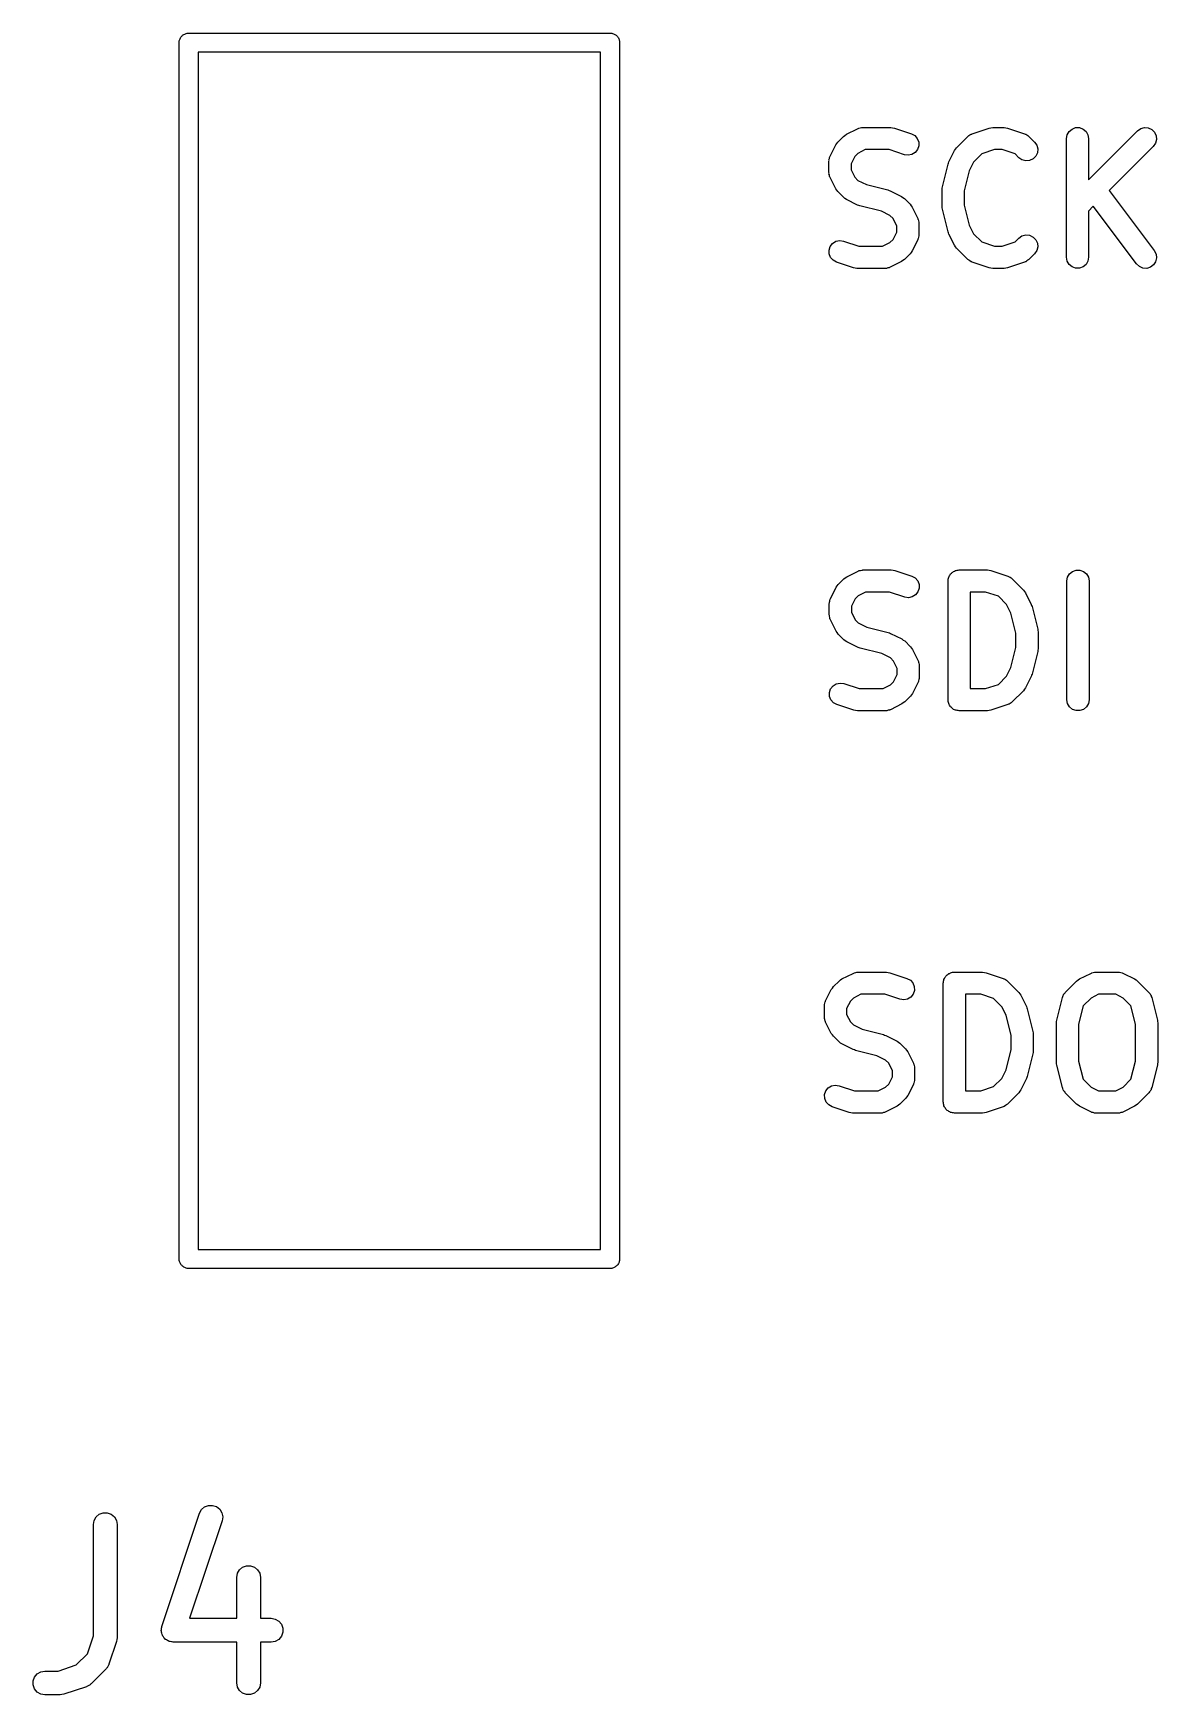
# Model space of a CAD drawing. Extents: x 78 to 141.7, y -125.4 to -84.3.
# Drawn here: x 78.01 to 85.11, y -125.42 to -114.92 of the extents above; entities that cross this region are included whole.
import ezdxf

# ---------------------------------------------------------------- set-up
doc = ezdxf.new("R2010")
doc.units = 0
doc.header["$MEASUREMENT"] = 0
doc.layers.add('BLACK', color=7, linetype='CONTINUOUS')

msp = doc.modelspace()

# ---------------------------------------------------------------- linework, layer by layer
at = {"layer": 'BLACK', "linetype": 'CONTINUOUS'}
for p, q in [((78.9321, -114.974), (78.9339, -114.969)), ((78.9321, -114.98), (78.9321, -114.974)), ((78.9321, -122.654), (78.9321, -114.98)), ((78.9321, -114.98), (78.9321, -114.98)), ((78.9339, -114.969), (78.9349, -114.964)), ((78.9349, -114.964), (78.9375, -114.96)), ((78.9375, -114.96), (78.9394, -114.955)), ((78.9394, -114.955), (78.9428, -114.95)), ((78.9428, -114.95), (78.9454, -114.946)), ((78.9454, -114.946), (78.9495, -114.942)), ((78.9495, -114.942), (78.953, -114.938)), ((78.953, -114.938), (78.9576, -114.936)), ((78.9576, -114.936), (78.9617, -114.932)), ((78.9617, -114.932), (78.9667, -114.93)), ((78.9667, -114.93), (78.9713, -114.928)), ((78.9713, -114.928), (78.9765, -114.927)), ((78.9765, -114.927), (78.9815, -114.925)), ((78.9815, -114.925), (78.9869, -114.925)), ((78.9869, -114.925), (78.9869, -114.925)), ((78.9869, -114.925), (81.6574, -114.925)), ((81.6574, -114.925), (81.6627, -114.925)), ((81.6574, -114.925), (81.6574, -114.925)), ((81.6627, -114.925), (81.6677, -114.927)), ((81.6677, -114.927), (81.673, -114.928)), ((81.673, -114.928), (81.6776, -114.93)), ((81.6776, -114.93), (81.6826, -114.932)), ((81.6826, -114.932), (81.6867, -114.936)), ((81.6867, -114.936), (81.6913, -114.938)), ((81.6913, -114.938), (81.6947, -114.942)), ((81.6947, -114.942), (81.6988, -114.946)), ((81.6988, -114.946), (81.7015, -114.95)), ((81.7015, -114.95), (81.7049, -114.955)), ((81.7049, -114.955), (81.7067, -114.96)), ((81.7067, -114.96), (81.7094, -114.964)), ((81.7094, -114.964), (81.7103, -114.969)), ((81.7103, -114.969), (81.7121, -114.974)), ((81.7121, -114.974), (81.7121, -114.98)), ((81.7121, -114.98), (81.7121, -114.98)), ((81.7121, -114.98), (81.7121, -122.67)), ((79.0521, -115.045), (79.0521, -122.605)), ((81.5921, -115.045), (79.0521, -115.045)), ((81.5921, -122.605), (81.5921, -115.045)), ((83.2154, -115.528), (83.2193, -115.527)), ((83.2193, -115.527), (83.2227, -115.525)), ((83.2227, -115.525), (83.2308, -115.523)), ((83.2308, -115.523), (83.2387, -115.521)), ((83.2387, -115.521), (83.2427, -115.521)), ((83.2427, -115.521), (83.2467, -115.52)), ((83.2467, -115.52), (83.4253, -115.52)), ((83.4253, -115.52), (83.4363, -115.522)), ((83.4363, -115.522), (83.4474, -115.524)), ((83.4474, -115.524), (83.5545, -115.56)), ((83.9388, -115.56), (84.046, -115.524)), ((84.046, -115.524), (84.0571, -115.522)), ((84.0571, -115.522), (84.0681, -115.52)), ((84.0681, -115.52), (84.1395, -115.52)), ((84.1395, -115.52), (84.1506, -115.522)), ((84.1506, -115.522), (84.1617, -115.524)), ((84.1617, -115.524), (84.2688, -115.56)), ((84.5688, -115.53), (84.5917, -115.521)), ((84.5917, -115.521), (84.616, -115.521)), ((84.616, -115.521), (84.6388, -115.53)), ((84.9829, -115.541), (85.0028, -115.527)), ((85.0028, -115.527), (85.0263, -115.521)), ((85.0263, -115.521), (85.0505, -115.523)), ((85.0505, -115.523), (85.0726, -115.533)), ((83.0412, -115.702), (83.0769, -115.63)), ((83.0769, -115.63), (83.0836, -115.621)), ((83.0836, -115.621), (83.09, -115.612)), ((83.09, -115.612), (83.1258, -115.577)), ((83.1258, -115.577), (83.1349, -115.57)), ((83.1349, -115.57), (83.144, -115.563)), ((83.144, -115.563), (83.2154, -115.528)), ((83.5545, -115.56), (83.5759, -115.571)), ((83.5759, -115.571), (83.592, -115.589)), ((83.592, -115.589), (83.601, -115.612)), ((83.601, -115.612), (83.6016, -115.636)), ((83.84, -115.648), (83.9115, -115.577)), ((83.9115, -115.577), (83.9148, -115.574)), ((83.9148, -115.574), (83.9175, -115.571)), ((83.9175, -115.571), (83.9247, -115.567)), ((83.9247, -115.567), (83.9314, -115.563)), ((83.9314, -115.563), (83.9353, -115.562)), ((83.9353, -115.562), (83.9388, -115.56)), ((84.2688, -115.56), (84.2724, -115.562)), ((84.2724, -115.562), (84.2763, -115.563)), ((84.2763, -115.563), (84.283, -115.567)), ((84.283, -115.567), (84.2902, -115.571)), ((84.2902, -115.571), (84.2929, -115.574)), ((84.2929, -115.574), (84.2962, -115.577)), ((84.2962, -115.577), (84.3319, -115.612)), ((84.3319, -115.612), (84.3458, -115.632)), ((84.3458, -115.632), (84.3521, -115.656)), ((84.5338, -115.59), (84.5381, -115.566)), ((84.5338, -116.34), (84.5338, -115.59)), ((84.5381, -115.566), (84.5502, -115.545)), ((84.5502, -115.545), (84.5688, -115.53)), ((84.6388, -115.53), (84.6575, -115.545)), ((84.6575, -115.545), (84.6696, -115.566)), ((84.6696, -115.566), (84.6738, -115.59)), ((84.6738, -115.85), (84.9829, -115.541)), ((84.6738, -115.59), (84.6738, -115.85)), ((85.0726, -115.533), (85.0897, -115.55)), ((85.0958, -115.62), (85.0819, -115.64)), ((85.0897, -115.55), (85.1, -115.572)), ((85.1021, -115.596), (85.0958, -115.62)), ((85.1, -115.572), (85.1021, -115.596)), ((83.0338, -115.733), (83.0345, -115.729)), ((83.0338, -115.805), (83.0338, -115.733)), ((83.0343, -115.725), (83.0366, -115.717)), ((83.0345, -115.729), (83.0343, -115.725)), ((83.0366, -115.717), (83.0381, -115.709)), ((83.0381, -115.709), (83.0401, -115.706)), ((83.0401, -115.706), (83.0412, -115.702)), ((83.1971, -115.703), (83.1738, -115.75)), ((83.2167, -115.684), (83.1971, -115.703)), ((83.2632, -115.66), (83.2167, -115.684)), ((83.4139, -115.66), (83.2632, -115.66)), ((83.5103, -115.692), (83.4139, -115.66)), ((83.5343, -115.696), (83.5103, -115.692)), ((83.5581, -115.691), (83.5343, -115.696)), ((83.5788, -115.678), (83.5581, -115.691)), ((83.594, -115.659), (83.5788, -115.678)), ((83.6016, -115.636), (83.594, -115.659)), ((83.7912, -115.738), (83.8269, -115.666)), ((83.8269, -115.666), (83.8336, -115.657)), ((83.8336, -115.657), (83.84, -115.648)), ((83.9988, -115.687), (83.9471, -115.739)), ((84.0795, -115.66), (83.9988, -115.687)), ((84.1282, -115.66), (84.0795, -115.66)), ((84.2089, -115.687), (84.1282, -115.66)), ((84.2329, -115.711), (84.2089, -115.687)), ((84.2528, -115.725), (84.2329, -115.711)), ((84.2763, -115.731), (84.2528, -115.725)), ((84.3005, -115.729), (84.2763, -115.731)), ((84.3226, -115.719), (84.3005, -115.729)), ((84.3397, -115.702), (84.3226, -115.719)), ((84.35, -115.68), (84.3397, -115.702)), ((84.3521, -115.656), (84.35, -115.68)), ((85.0819, -115.64), (84.8034, -115.918)), ((83.0345, -115.809), (83.0338, -115.805)), ((83.0343, -115.813), (83.0345, -115.809)), ((83.0366, -115.82), (83.0343, -115.813)), ((83.0381, -115.829), (83.0366, -115.82)), ((83.0401, -115.832), (83.0381, -115.829)), ((83.0412, -115.836), (83.0401, -115.832)), ((83.0769, -115.907), (83.0412, -115.836)), ((83.1738, -115.75), (83.1738, -115.788)), ((83.1738, -115.788), (83.1971, -115.835)), ((83.1971, -115.835), (83.2167, -115.854)), ((83.7502, -115.895), (83.7859, -115.752)), ((83.7859, -115.752), (83.789, -115.745)), ((83.789, -115.745), (83.7912, -115.738)), ((83.9199, -115.793), (83.8881, -115.92)), ((83.9471, -115.739), (83.9199, -115.793)), ((83.0836, -115.916), (83.0769, -115.907)), ((83.09, -115.925), (83.0836, -115.916)), ((83.1258, -115.961), (83.09, -115.925)), ((83.2167, -115.854), (83.2711, -115.881)), ((83.2711, -115.881), (83.4065, -115.915)), ((83.4065, -115.915), (83.4135, -115.918)), ((83.4135, -115.918), (83.4209, -115.921)), ((83.4209, -115.921), (83.4923, -115.956)), ((83.7481, -115.912), (83.7496, -115.903)), ((83.7481, -116.019), (83.7481, -115.912)), ((83.7496, -115.903), (83.7502, -115.895)), ((83.8881, -115.92), (83.8881, -116.01)), ((84.8034, -115.918), (85.0884, -116.298)), ((83.1349, -115.968), (83.1258, -115.961)), ((83.144, -115.974), (83.1349, -115.968)), ((83.2154, -116.01), (83.144, -115.974)), ((83.2227, -116.012), (83.2154, -116.01)), ((83.2297, -116.015), (83.2227, -116.012)), ((83.3651, -116.049), (83.2297, -116.015)), ((83.4195, -116.076), (83.3651, -116.049)), ((83.4923, -115.956), (83.5013, -115.963)), ((83.5013, -115.963), (83.5105, -115.969)), ((83.5105, -115.969), (83.5462, -116.005)), ((83.5462, -116.005), (83.5526, -116.014)), ((83.5526, -116.014), (83.5593, -116.023)), ((83.5593, -116.023), (83.595, -116.095)), ((83.7496, -116.027), (83.7481, -116.019)), ((83.7502, -116.036), (83.7496, -116.027)), ((83.7859, -116.179), (83.7502, -116.036)), ((83.8881, -116.01), (83.9199, -116.137)), ((84.7034, -116.018), (84.6738, -116.048)), ((84.6738, -116.048), (84.6738, -116.34)), ((84.9764, -116.382), (84.7034, -116.018)), ((83.4392, -116.096), (83.4195, -116.076)), ((83.4624, -116.143), (83.4392, -116.096)), ((83.4624, -116.181), (83.4624, -116.143)), ((83.595, -116.095), (83.5962, -116.099)), ((83.5962, -116.099), (83.5982, -116.102)), ((83.5982, -116.102), (83.5996, -116.11)), ((83.5996, -116.11), (83.6019, -116.118)), ((83.6019, -116.118), (83.6017, -116.122)), ((83.6017, -116.122), (83.6024, -116.126)), ((83.6024, -116.126), (83.6024, -116.197)), ((83.9199, -116.137), (83.9471, -116.192)), ((83.0423, -116.271), (83.0574, -116.252)), ((83.0574, -116.252), (83.0781, -116.239)), ((83.0781, -116.239), (83.1019, -116.235)), ((83.1019, -116.235), (83.126, -116.238)), ((83.126, -116.238), (83.2223, -116.27)), ((83.373, -116.27), (83.4195, -116.247)), ((83.4195, -116.247), (83.4392, -116.227)), ((83.4392, -116.227), (83.4624, -116.181)), ((83.595, -116.229), (83.5593, -116.3)), ((83.5962, -116.225), (83.595, -116.229)), ((83.5982, -116.221), (83.5962, -116.225)), ((83.5996, -116.213), (83.5982, -116.221)), ((83.6019, -116.205), (83.5996, -116.213)), ((83.6024, -116.197), (83.6017, -116.201)), ((83.6017, -116.201), (83.6019, -116.205)), ((83.789, -116.186), (83.7859, -116.179)), ((83.7912, -116.193), (83.789, -116.186)), ((83.8269, -116.264), (83.7912, -116.193)), ((83.9471, -116.192), (83.9988, -116.243)), ((83.9988, -116.243), (84.0795, -116.27)), ((84.1282, -116.27), (84.2089, -116.243)), ((84.2089, -116.243), (84.2329, -116.219)), ((84.2329, -116.219), (84.2528, -116.205)), ((84.2528, -116.205), (84.2763, -116.199)), ((84.2763, -116.199), (84.3005, -116.201)), ((84.3005, -116.201), (84.3226, -116.212)), ((84.3226, -116.212), (84.3397, -116.229)), ((84.3397, -116.229), (84.35, -116.251)), ((84.35, -116.251), (84.3521, -116.275)), ((83.0346, -116.294), (83.0423, -116.271)), ((83.0353, -116.319), (83.0346, -116.294)), ((83.0442, -116.341), (83.0353, -116.319)), ((83.0603, -116.359), (83.0442, -116.341)), ((83.0817, -116.371), (83.0603, -116.359)), ((83.2223, -116.27), (83.373, -116.27)), ((83.4923, -116.367), (83.4209, -116.403)), ((83.5013, -116.36), (83.4923, -116.367)), ((83.5105, -116.354), (83.5013, -116.36)), ((83.5462, -116.318), (83.5105, -116.354)), ((83.5526, -116.309), (83.5462, -116.318)), ((83.5593, -116.3), (83.5526, -116.309)), ((83.8336, -116.273), (83.8269, -116.264)), ((83.84, -116.283), (83.8336, -116.273)), ((83.9115, -116.354), (83.84, -116.283)), ((83.9148, -116.356), (83.9115, -116.354)), ((83.9175, -116.359), (83.9148, -116.356)), ((83.9247, -116.363), (83.9175, -116.359)), ((83.9314, -116.368), (83.9247, -116.363)), ((84.0795, -116.27), (84.1282, -116.27)), ((84.283, -116.363), (84.2763, -116.368)), ((84.2902, -116.359), (84.283, -116.363)), ((84.2929, -116.356), (84.2902, -116.359)), ((84.2962, -116.354), (84.2929, -116.356)), ((84.3319, -116.318), (84.2962, -116.354)), ((84.3458, -116.298), (84.3319, -116.318)), ((84.3521, -116.275), (84.3458, -116.298)), ((84.5381, -116.364), (84.5338, -116.34)), ((84.5502, -116.385), (84.5381, -116.364)), ((84.6696, -116.364), (84.6575, -116.385)), ((84.6738, -116.34), (84.6696, -116.364)), ((85.0884, -116.298), (85.0994, -116.32)), ((85.1023, -116.344), (85.0968, -116.368)), ((85.0994, -116.32), (85.1023, -116.344)), ((83.1888, -116.407), (83.0817, -116.371)), ((83.1999, -116.408), (83.1888, -116.407)), ((83.211, -116.41), (83.1999, -116.408)), ((83.3895, -116.41), (83.211, -116.41)), ((83.3935, -116.41), (83.3895, -116.41)), ((83.3975, -116.41), (83.3935, -116.41)), ((83.4054, -116.407), (83.3975, -116.41)), ((83.4135, -116.406), (83.4054, -116.407)), ((83.417, -116.404), (83.4135, -116.406)), ((83.4209, -116.403), (83.417, -116.404)), ((83.9353, -116.369), (83.9314, -116.368)), ((83.9388, -116.371), (83.9353, -116.369)), ((84.046, -116.407), (83.9388, -116.371)), ((84.0571, -116.408), (84.046, -116.407)), ((84.0681, -116.41), (84.0571, -116.408)), ((84.1395, -116.41), (84.0681, -116.41)), ((84.1506, -116.408), (84.1395, -116.41)), ((84.1617, -116.407), (84.1506, -116.408)), ((84.2688, -116.371), (84.1617, -116.407)), ((84.2724, -116.369), (84.2688, -116.371)), ((84.2763, -116.368), (84.2724, -116.369)), ((84.5688, -116.401), (84.5502, -116.385)), ((84.5917, -116.409), (84.5688, -116.401)), ((84.616, -116.409), (84.5917, -116.409)), ((84.6388, -116.401), (84.616, -116.409)), ((84.6575, -116.385), (84.6388, -116.401)), ((84.9941, -116.399), (84.9764, -116.382)), ((85.0165, -116.408), (84.9941, -116.399)), ((85.0408, -116.41), (85.0165, -116.408)), ((85.064, -116.403), (85.0408, -116.41)), ((85.0835, -116.388), (85.064, -116.403)), ((85.0968, -116.368), (85.0835, -116.388)), ((83.1374, -118.364), (83.1464, -118.357)), ((83.1464, -118.357), (83.2178, -118.322)), ((83.2178, -118.322), (83.2217, -118.321)), ((83.2217, -118.321), (83.2252, -118.319)), ((83.2252, -118.319), (83.2333, -118.317)), ((83.2333, -118.317), (83.2411, -118.315)), ((83.2411, -118.315), (83.2451, -118.315)), ((83.2451, -118.315), (83.2491, -118.314)), ((83.2491, -118.314), (83.4277, -118.314)), ((83.4277, -118.314), (83.4387, -118.316)), ((83.4387, -118.316), (83.4498, -118.318)), ((83.4498, -118.318), (83.557, -118.354)), ((83.557, -118.354), (83.5783, -118.365)), ((83.7894, -118.366), (83.7905, -118.36)), ((83.7905, -118.36), (83.7935, -118.355)), ((83.7935, -118.355), (83.7956, -118.349)), ((83.7956, -118.349), (83.7996, -118.345)), ((83.7996, -118.345), (83.8026, -118.339)), ((83.8026, -118.339), (83.8073, -118.335)), ((83.8073, -118.335), (83.8113, -118.331)), ((83.8113, -118.331), (83.8166, -118.328)), ((83.8166, -118.328), (83.8213, -118.324)), ((83.8213, -118.324), (83.827, -118.322)), ((83.827, -118.322), (83.8323, -118.319)), ((83.8323, -118.319), (83.8383, -118.317)), ((83.8383, -118.317), (83.8441, -118.315)), ((83.8441, -118.315), (83.8502, -118.315)), ((83.8502, -118.315), (83.8563, -118.314)), ((83.8563, -118.314), (84.0348, -118.314)), ((84.0348, -118.314), (84.0459, -118.316)), ((84.0459, -118.316), (84.057, -118.318)), ((84.057, -118.318), (84.1641, -118.354)), ((84.1641, -118.354), (84.1677, -118.356)), ((84.1677, -118.356), (84.1716, -118.357)), ((84.1716, -118.357), (84.1783, -118.361)), ((84.1783, -118.361), (84.1855, -118.365)), ((84.5363, -118.384), (84.5405, -118.36)), ((84.5405, -118.36), (84.5526, -118.339)), ((84.5526, -118.339), (84.5713, -118.324)), ((84.5713, -118.324), (84.5941, -118.315)), ((84.5941, -118.315), (84.6184, -118.315)), ((84.6184, -118.315), (84.6413, -118.324)), ((84.6413, -118.324), (84.6599, -118.339)), ((84.6599, -118.339), (84.672, -118.36)), ((84.672, -118.36), (84.6763, -118.384)), ((83.0437, -118.496), (83.0794, -118.424)), ((83.0794, -118.424), (83.086, -118.415)), ((83.086, -118.415), (83.0925, -118.406)), ((83.0925, -118.406), (83.1282, -118.371)), ((83.1282, -118.371), (83.1374, -118.364)), ((83.2656, -118.454), (83.2192, -118.478)), ((83.4163, -118.454), (83.2656, -118.454)), ((83.5127, -118.486), (83.4163, -118.454)), ((83.5783, -118.365), (83.5945, -118.383)), ((83.5964, -118.453), (83.5813, -118.472)), ((83.5945, -118.383), (83.6034, -118.406)), ((83.6041, -118.43), (83.5964, -118.453)), ((83.6034, -118.406), (83.6041, -118.43)), ((83.7863, -118.384), (83.7873, -118.378)), ((83.7863, -119.134), (83.7863, -118.384)), ((83.7873, -118.372), (83.7894, -118.366)), ((83.7873, -118.378), (83.7873, -118.372)), ((83.9263, -118.454), (83.9263, -119.064)), ((84.0235, -118.454), (83.9263, -118.454)), ((84.1042, -118.481), (84.0235, -118.454)), ((84.1855, -118.365), (84.1882, -118.368)), ((84.1882, -118.368), (84.1915, -118.371)), ((84.1915, -118.371), (84.2629, -118.442)), ((84.2629, -118.442), (84.2693, -118.451)), ((84.2693, -118.451), (84.276, -118.46)), ((84.276, -118.46), (84.3117, -118.532)), ((84.5363, -119.134), (84.5363, -118.384)), ((84.6763, -118.384), (84.6763, -119.134)), ((83.0363, -118.527), (83.037, -118.523)), ((83.0363, -118.599), (83.0363, -118.527)), ((83.0367, -118.519), (83.0391, -118.511)), ((83.037, -118.523), (83.0367, -118.519)), ((83.0391, -118.511), (83.0405, -118.503)), ((83.0405, -118.503), (83.0425, -118.5)), ((83.0425, -118.5), (83.0437, -118.496)), ((83.1995, -118.497), (83.1763, -118.544)), ((83.1763, -118.544), (83.1763, -118.582)), ((83.2192, -118.478), (83.1995, -118.497)), ((83.5367, -118.49), (83.5127, -118.486)), ((83.5606, -118.485), (83.5367, -118.49)), ((83.5813, -118.472), (83.5606, -118.485)), ((84.1559, -118.533), (84.1042, -118.481)), ((84.1831, -118.587), (84.1559, -118.533)), ((84.3117, -118.532), (84.3139, -118.539)), ((84.3139, -118.539), (84.317, -118.546)), ((84.317, -118.546), (84.3527, -118.689)), ((83.037, -118.603), (83.0363, -118.599)), ((83.0367, -118.607), (83.037, -118.603)), ((83.0391, -118.614), (83.0367, -118.607)), ((83.0405, -118.623), (83.0391, -118.614)), ((83.0425, -118.626), (83.0405, -118.623)), ((83.0437, -118.63), (83.0425, -118.626)), ((83.0794, -118.701), (83.0437, -118.63)), ((83.1763, -118.582), (83.1995, -118.629)), ((83.1995, -118.629), (83.2192, -118.648)), ((83.2192, -118.648), (83.2736, -118.675)), ((83.2736, -118.675), (83.409, -118.709)), ((84.2148, -118.714), (84.1831, -118.587)), ((83.0861, -118.71), (83.0794, -118.701)), ((83.0925, -118.719), (83.0861, -118.71)), ((83.1282, -118.755), (83.0925, -118.719)), ((83.1374, -118.762), (83.1282, -118.755)), ((83.1464, -118.768), (83.1374, -118.762)), ((83.2178, -118.804), (83.1464, -118.768)), ((83.409, -118.709), (83.4159, -118.712)), ((83.4159, -118.712), (83.4233, -118.715)), ((83.4233, -118.715), (83.4947, -118.75)), ((83.4947, -118.75), (83.5037, -118.757)), ((83.5037, -118.757), (83.5129, -118.763)), ((83.5129, -118.763), (83.5486, -118.799)), ((84.2148, -118.804), (84.2148, -118.714)), ((84.3527, -118.689), (84.3533, -118.697)), ((84.3533, -118.697), (84.3548, -118.706)), ((84.3548, -118.706), (84.3548, -118.813)), ((83.2251, -118.806), (83.2178, -118.804)), ((83.2321, -118.809), (83.2251, -118.806)), ((83.3675, -118.843), (83.2321, -118.809)), ((83.4219, -118.87), (83.3675, -118.843)), ((83.4416, -118.89), (83.4219, -118.87)), ((83.5486, -118.799), (83.5551, -118.808)), ((83.5551, -118.808), (83.5617, -118.817)), ((83.5617, -118.817), (83.5974, -118.889)), ((84.1831, -118.931), (84.2148, -118.804)), ((84.3527, -118.83), (84.317, -118.973)), ((84.3533, -118.821), (84.3527, -118.83)), ((84.3548, -118.813), (84.3533, -118.821)), ((83.4648, -118.937), (83.4416, -118.89)), ((83.4416, -119.021), (83.4648, -118.975)), ((83.4648, -118.975), (83.4648, -118.937)), ((83.5974, -118.889), (83.5986, -118.893)), ((83.5986, -118.893), (83.6006, -118.896)), ((83.6006, -118.896), (83.602, -118.904)), ((83.602, -118.904), (83.6044, -118.912)), ((83.6044, -118.912), (83.6041, -118.916)), ((83.6041, -118.916), (83.6048, -118.92)), ((83.6048, -118.92), (83.6048, -118.991)), ((84.1042, -119.037), (84.1559, -118.986)), ((84.1559, -118.986), (84.1831, -118.931)), ((84.3117, -118.987), (84.276, -119.058)), ((84.3139, -118.98), (84.3117, -118.987)), ((84.317, -118.973), (84.3139, -118.98)), ((83.037, -119.088), (83.0447, -119.065)), ((83.0377, -119.113), (83.037, -119.088)), ((83.0447, -119.065), (83.0598, -119.046)), ((83.0598, -119.046), (83.0805, -119.033)), ((83.0805, -119.033), (83.1043, -119.029)), ((83.1043, -119.029), (83.1284, -119.032)), ((83.1284, -119.032), (83.2248, -119.064)), ((83.2248, -119.064), (83.3755, -119.064)), ((83.3755, -119.064), (83.4219, -119.041)), ((83.4219, -119.041), (83.4416, -119.021)), ((83.5617, -119.094), (83.5551, -119.103)), ((83.5974, -119.023), (83.5617, -119.094)), ((83.5986, -119.019), (83.5974, -119.023)), ((83.6006, -119.015), (83.5986, -119.019)), ((83.602, -119.007), (83.6006, -119.015)), ((83.6044, -118.999), (83.602, -119.007)), ((83.6048, -118.991), (83.6041, -118.995)), ((83.6041, -118.995), (83.6044, -118.999)), ((83.9263, -119.064), (84.0235, -119.064)), ((84.0235, -119.064), (84.1042, -119.037)), ((84.2629, -119.077), (84.1915, -119.148)), ((84.2693, -119.067), (84.2629, -119.077)), ((84.276, -119.058), (84.2693, -119.067)), ((83.0466, -119.135), (83.0377, -119.113)), ((83.0627, -119.153), (83.0466, -119.135)), ((83.0841, -119.165), (83.0627, -119.153)), ((83.1913, -119.201), (83.0841, -119.165)), ((83.4159, -119.2), (83.4078, -119.201)), ((83.4194, -119.198), (83.4159, -119.2)), ((83.4233, -119.197), (83.4194, -119.198)), ((83.4947, -119.161), (83.4233, -119.197)), ((83.5037, -119.154), (83.4947, -119.161)), ((83.5129, -119.148), (83.5037, -119.154)), ((83.5486, -119.112), (83.5129, -119.148)), ((83.5551, -119.103), (83.5486, -119.112)), ((83.7873, -119.14), (83.7863, -119.134)), ((83.7873, -119.146), (83.7873, -119.14)), ((83.7894, -119.152), (83.7873, -119.146)), ((83.7905, -119.158), (83.7894, -119.152)), ((83.7935, -119.164), (83.7905, -119.158)), ((83.7956, -119.169), (83.7935, -119.164)), ((83.7996, -119.174), (83.7956, -119.169)), ((83.8026, -119.179), (83.7996, -119.174)), ((83.8073, -119.183), (83.8026, -119.179)), ((83.8113, -119.188), (83.8073, -119.183)), ((83.8166, -119.191), (83.8113, -119.188)), ((83.8213, -119.195), (83.8166, -119.191)), ((83.827, -119.197), (83.8213, -119.195)), ((83.8323, -119.2), (83.827, -119.197)), ((83.8383, -119.201), (83.8323, -119.2)), ((84.1641, -119.165), (84.057, -119.201)), ((84.1677, -119.163), (84.1641, -119.165)), ((84.1716, -119.162), (84.1677, -119.163)), ((84.1783, -119.157), (84.1716, -119.162)), ((84.1855, -119.153), (84.1783, -119.157)), ((84.1882, -119.15), (84.1855, -119.153)), ((84.1915, -119.148), (84.1882, -119.15)), ((84.5405, -119.158), (84.5363, -119.134)), ((84.5526, -119.179), (84.5405, -119.158)), ((84.5713, -119.195), (84.5526, -119.179)), ((84.5941, -119.203), (84.5713, -119.195)), ((84.6413, -119.195), (84.6184, -119.203)), ((84.6599, -119.179), (84.6413, -119.195)), ((84.672, -119.158), (84.6599, -119.179)), ((84.6763, -119.134), (84.672, -119.158)), ((83.2024, -119.202), (83.1913, -119.201)), ((83.2134, -119.204), (83.2024, -119.202)), ((83.392, -119.204), (83.2134, -119.204)), ((83.396, -119.204), (83.392, -119.204)), ((83.4, -119.204), (83.396, -119.204)), ((83.4078, -119.201), (83.4, -119.204)), ((83.8441, -119.203), (83.8383, -119.201)), ((83.8502, -119.203), (83.8441, -119.203)), ((83.8563, -119.204), (83.8502, -119.203)), ((84.0348, -119.204), (83.8563, -119.204)), ((84.0459, -119.202), (84.0348, -119.204)), ((84.057, -119.201), (84.0459, -119.202)), ((84.6184, -119.203), (84.5941, -119.203)), ((83.1161, -120.897), (83.1875, -120.862)), ((83.1875, -120.862), (83.1914, -120.861)), ((83.1914, -120.861), (83.1949, -120.859)), ((83.1949, -120.859), (83.203, -120.857)), ((83.203, -120.857), (83.2108, -120.855)), ((83.2108, -120.855), (83.2149, -120.855)), ((83.2149, -120.855), (83.2188, -120.854)), ((83.2188, -120.854), (83.3974, -120.854)), ((83.3974, -120.854), (83.4084, -120.856)), ((83.4084, -120.856), (83.4195, -120.858)), ((83.4195, -120.858), (83.5267, -120.894)), ((83.7693, -120.885), (83.7724, -120.879)), ((83.7724, -120.879), (83.777, -120.875)), ((83.777, -120.875), (83.781, -120.871)), ((83.781, -120.871), (83.7863, -120.868)), ((83.7863, -120.868), (83.791, -120.864)), ((83.791, -120.864), (83.7967, -120.862)), ((83.7967, -120.862), (83.802, -120.859)), ((83.802, -120.859), (83.8081, -120.857)), ((83.8081, -120.857), (83.8138, -120.855)), ((83.8138, -120.855), (83.8199, -120.855)), ((83.8199, -120.855), (83.826, -120.854)), ((83.826, -120.854), (84.0045, -120.854)), ((84.0045, -120.854), (84.0156, -120.856)), ((84.0156, -120.856), (84.0267, -120.858)), ((84.0267, -120.858), (84.1338, -120.894)), ((84.6161, -120.897), (84.6875, -120.862)), ((84.6875, -120.862), (84.6914, -120.861)), ((84.6914, -120.861), (84.6949, -120.859)), ((84.6949, -120.859), (84.703, -120.857)), ((84.703, -120.857), (84.7108, -120.855)), ((84.7108, -120.855), (84.7149, -120.855)), ((84.7149, -120.855), (84.7188, -120.854)), ((84.7188, -120.854), (84.8617, -120.854)), ((84.8617, -120.854), (84.8657, -120.855)), ((84.8657, -120.855), (84.8697, -120.855)), ((84.8697, -120.855), (84.8776, -120.857)), ((84.8776, -120.857), (84.8856, -120.859)), ((84.8856, -120.859), (84.8891, -120.861)), ((84.8891, -120.861), (84.893, -120.862)), ((84.893, -120.862), (84.9644, -120.897)), ((83.0134, -121.036), (83.0491, -120.964)), ((83.0491, -120.964), (83.0558, -120.955)), ((83.0558, -120.955), (83.0622, -120.946)), ((83.0622, -120.946), (83.0979, -120.911)), ((83.0979, -120.911), (83.1071, -120.904)), ((83.1071, -120.904), (83.1161, -120.897)), ((83.5267, -120.894), (83.5481, -120.905)), ((83.5481, -120.905), (83.5642, -120.923)), ((83.5642, -120.923), (83.5731, -120.946)), ((83.5738, -120.97), (83.5661, -120.993)), ((83.5731, -120.946), (83.5738, -120.97)), ((83.756, -120.924), (83.757, -120.918)), ((83.756, -121.674), (83.756, -120.924)), ((83.757, -120.912), (83.7591, -120.906)), ((83.757, -120.918), (83.757, -120.912)), ((83.7591, -120.906), (83.7602, -120.9)), ((83.7602, -120.9), (83.7633, -120.895)), ((83.7633, -120.895), (83.7654, -120.889)), ((83.7654, -120.889), (83.7693, -120.885)), ((84.1338, -120.894), (84.1374, -120.896)), ((84.1374, -120.896), (84.1413, -120.897)), ((84.1413, -120.897), (84.148, -120.901)), ((84.148, -120.901), (84.1552, -120.905)), ((84.1552, -120.905), (84.1579, -120.908)), ((84.1579, -120.908), (84.1612, -120.911)), ((84.1612, -120.911), (84.2326, -120.982)), ((84.2326, -120.982), (84.2391, -120.991)), ((84.5226, -120.987), (84.5265, -120.982)), ((84.5265, -120.982), (84.5979, -120.911)), ((84.5979, -120.911), (84.6071, -120.904)), ((84.6071, -120.904), (84.6161, -120.897)), ((84.9644, -120.897), (84.9734, -120.904)), ((84.9734, -120.904), (84.9826, -120.911)), ((84.9826, -120.911), (85.054, -120.982)), ((85.054, -120.982), (85.0579, -120.987)), ((83.006, -121.067), (83.0067, -121.063)), ((83.006, -121.139), (83.006, -121.067)), ((83.0064, -121.059), (83.0088, -121.051)), ((83.0067, -121.063), (83.0064, -121.059)), ((83.0088, -121.051), (83.0102, -121.043)), ((83.0102, -121.043), (83.0122, -121.04)), ((83.0122, -121.04), (83.0134, -121.036)), ((83.1692, -121.037), (83.146, -121.084)), ((83.146, -121.084), (83.146, -121.122)), ((83.1889, -121.018), (83.1692, -121.037)), ((83.2354, -120.994), (83.1889, -121.018)), ((83.386, -120.994), (83.2354, -120.994)), ((83.4824, -121.026), (83.386, -120.994)), ((83.5065, -121.03), (83.4824, -121.026)), ((83.5303, -121.025), (83.5065, -121.03)), ((83.551, -121.012), (83.5303, -121.025)), ((83.5661, -120.993), (83.551, -121.012)), ((83.896, -120.994), (83.896, -121.604)), ((83.9932, -120.994), (83.896, -120.994)), ((84.0739, -121.021), (83.9932, -120.994)), ((84.1256, -121.073), (84.0739, -121.021)), ((84.1528, -121.127), (84.1256, -121.073)), ((84.2391, -120.991), (84.2457, -121)), ((84.2457, -121), (84.2814, -121.072)), ((84.2814, -121.072), (84.2836, -121.079)), ((84.2836, -121.079), (84.2867, -121.086)), ((84.2867, -121.086), (84.3225, -121.229)), ((84.4724, -121.157), (84.5081, -121.014)), ((84.5081, -121.014), (84.5108, -121.008)), ((84.5108, -121.008), (84.5125, -121.002)), ((84.5125, -121.002), (84.5157, -120.997)), ((84.5157, -120.997), (84.518, -120.992)), ((84.518, -120.992), (84.5226, -120.987)), ((84.6392, -121.067), (84.6103, -121.183)), ((84.6889, -121.018), (84.6392, -121.067)), ((84.7354, -120.994), (84.6889, -121.018)), ((84.8452, -120.994), (84.7354, -120.994)), ((84.8917, -121.018), (84.8452, -120.994)), ((84.9413, -121.067), (84.8917, -121.018)), ((84.9703, -121.183), (84.9413, -121.067)), ((85.0579, -120.987), (85.0626, -120.992)), ((85.0626, -120.992), (85.0648, -120.997)), ((85.0648, -120.997), (85.068, -121.002)), ((85.068, -121.002), (85.0697, -121.008)), ((85.0697, -121.008), (85.0725, -121.014)), ((85.0725, -121.014), (85.1082, -121.157)), ((83.0067, -121.143), (83.006, -121.139)), ((83.0064, -121.147), (83.0067, -121.143)), ((83.0088, -121.154), (83.0064, -121.147)), ((83.0102, -121.163), (83.0088, -121.154)), ((83.0122, -121.166), (83.0102, -121.163)), ((83.0134, -121.17), (83.0122, -121.166)), ((83.0491, -121.241), (83.0134, -121.17)), ((83.146, -121.122), (83.1692, -121.169)), ((83.1692, -121.169), (83.1889, -121.188)), ((83.1889, -121.188), (83.2433, -121.215)), ((84.1845, -121.254), (84.1528, -121.127)), ((84.4703, -121.174), (84.4717, -121.166)), ((84.4703, -121.424), (84.4703, -121.174)), ((84.4717, -121.166), (84.4724, -121.157)), ((84.6103, -121.183), (84.6103, -121.416)), ((84.9703, -121.416), (84.9703, -121.183)), ((85.1082, -121.157), (85.1088, -121.166)), ((85.1088, -121.166), (85.1103, -121.174)), ((85.1103, -121.174), (85.1103, -121.424)), ((83.0558, -121.25), (83.0491, -121.241)), ((83.0622, -121.259), (83.0558, -121.25)), ((83.0979, -121.295), (83.0622, -121.259)), ((83.1071, -121.302), (83.0979, -121.295)), ((83.2433, -121.215), (83.3787, -121.249)), ((83.3787, -121.249), (83.3857, -121.252)), ((83.3857, -121.252), (83.393, -121.255)), ((83.393, -121.255), (83.4644, -121.29)), ((83.4644, -121.29), (83.4734, -121.297)), ((83.4734, -121.297), (83.4826, -121.303)), ((84.1845, -121.344), (84.1845, -121.254)), ((84.3225, -121.229), (84.3231, -121.237)), ((84.3231, -121.237), (84.3245, -121.246)), ((84.3245, -121.246), (84.3245, -121.353)), ((83.1161, -121.308), (83.1071, -121.302)), ((83.1875, -121.344), (83.1161, -121.308)), ((83.1949, -121.346), (83.1875, -121.344)), ((83.2019, -121.349), (83.1949, -121.346)), ((83.3373, -121.383), (83.2019, -121.349)), ((83.3917, -121.41), (83.3373, -121.383)), ((83.4826, -121.303), (83.5183, -121.339)), ((83.5183, -121.339), (83.5248, -121.348)), ((83.5248, -121.348), (83.5314, -121.357)), ((83.5314, -121.357), (83.5672, -121.429)), ((84.1528, -121.471), (84.1845, -121.344)), ((84.3225, -121.37), (84.2867, -121.513)), ((84.3231, -121.361), (84.3225, -121.37)), ((84.3245, -121.353), (84.3231, -121.361)), ((83.4113, -121.43), (83.3917, -121.41)), ((83.4345, -121.477), (83.4113, -121.43)), ((83.4345, -121.515), (83.4345, -121.477)), ((83.5672, -121.429), (83.5683, -121.433)), ((83.5683, -121.433), (83.5703, -121.436)), ((83.5703, -121.436), (83.5717, -121.444)), ((83.5717, -121.444), (83.5741, -121.452)), ((83.5741, -121.452), (83.5738, -121.456)), ((83.5738, -121.456), (83.5745, -121.46)), ((83.5745, -121.46), (83.5745, -121.531)), ((84.1256, -121.526), (84.1528, -121.471)), ((84.4717, -121.433), (84.4703, -121.424)), ((84.4724, -121.441), (84.4717, -121.433)), ((84.5081, -121.584), (84.4724, -121.441)), ((84.6103, -121.416), (84.6392, -121.531)), ((84.9413, -121.531), (84.9703, -121.416)), ((85.1082, -121.441), (85.0725, -121.584)), ((85.1088, -121.433), (85.1082, -121.441)), ((85.1103, -121.424), (85.1088, -121.433)), ((83.0067, -121.628), (83.0144, -121.605)), ((83.0144, -121.605), (83.0295, -121.586)), ((83.0295, -121.586), (83.0502, -121.573)), ((83.0502, -121.573), (83.0741, -121.569)), ((83.0741, -121.569), (83.0981, -121.572)), ((83.0981, -121.572), (83.1945, -121.604)), ((83.1945, -121.604), (83.3452, -121.604)), ((83.3452, -121.604), (83.3917, -121.581)), ((83.3917, -121.581), (83.4113, -121.561)), ((83.4113, -121.561), (83.4345, -121.515)), ((83.5672, -121.563), (83.5314, -121.634)), ((83.5683, -121.559), (83.5672, -121.563)), ((83.5703, -121.555), (83.5683, -121.559)), ((83.5717, -121.547), (83.5703, -121.555)), ((83.5741, -121.539), (83.5717, -121.547)), ((83.5745, -121.531), (83.5738, -121.535)), ((83.5738, -121.535), (83.5741, -121.539)), ((83.896, -121.604), (83.9932, -121.604)), ((83.9932, -121.604), (84.0739, -121.577)), ((84.0739, -121.577), (84.1256, -121.526)), ((84.239, -121.607), (84.2326, -121.617)), ((84.2457, -121.598), (84.239, -121.607)), ((84.2814, -121.527), (84.2457, -121.598)), ((84.2836, -121.52), (84.2814, -121.527)), ((84.2867, -121.513), (84.2836, -121.52)), ((84.5108, -121.59), (84.5081, -121.584)), ((84.5125, -121.597), (84.5108, -121.59)), ((84.5157, -121.601), (84.5125, -121.597)), ((84.518, -121.606), (84.5157, -121.601)), ((84.5226, -121.611), (84.518, -121.606)), ((84.5265, -121.617), (84.5226, -121.611)), ((84.6392, -121.531), (84.6889, -121.581)), ((84.6889, -121.581), (84.7354, -121.604)), ((84.7354, -121.604), (84.8452, -121.604)), ((84.8452, -121.604), (84.8917, -121.581)), ((84.8917, -121.581), (84.9413, -121.531)), ((85.0579, -121.611), (85.054, -121.617)), ((85.0626, -121.606), (85.0579, -121.611)), ((85.0648, -121.601), (85.0626, -121.606)), ((85.068, -121.597), (85.0648, -121.601)), ((85.0697, -121.59), (85.068, -121.597)), ((85.0725, -121.584), (85.0697, -121.59)), ((83.0074, -121.653), (83.0067, -121.628)), ((83.0163, -121.675), (83.0074, -121.653)), ((83.0325, -121.693), (83.0163, -121.675)), ((83.0538, -121.705), (83.0325, -121.693)), ((83.161, -121.741), (83.0538, -121.705)), ((83.4644, -121.701), (83.393, -121.737)), ((83.4734, -121.694), (83.4644, -121.701)), ((83.4826, -121.688), (83.4734, -121.694)), ((83.5183, -121.652), (83.4826, -121.688)), ((83.5248, -121.643), (83.5183, -121.652)), ((83.5314, -121.634), (83.5248, -121.643)), ((83.757, -121.68), (83.756, -121.674)), ((83.757, -121.686), (83.757, -121.68)), ((83.7591, -121.692), (83.757, -121.686)), ((83.7602, -121.698), (83.7591, -121.692)), ((83.7633, -121.704), (83.7602, -121.698)), ((83.7654, -121.709), (83.7633, -121.704)), ((83.7693, -121.714), (83.7654, -121.709)), ((83.7724, -121.719), (83.7693, -121.714)), ((84.1338, -121.705), (84.0267, -121.741)), ((84.1374, -121.703), (84.1338, -121.705)), ((84.1413, -121.702), (84.1374, -121.703)), ((84.148, -121.697), (84.1413, -121.702)), ((84.1552, -121.693), (84.148, -121.697)), ((84.1579, -121.69), (84.1552, -121.693)), ((84.1612, -121.688), (84.1579, -121.69)), ((84.2326, -121.617), (84.1612, -121.688)), ((84.5979, -121.688), (84.5265, -121.617)), ((84.6071, -121.695), (84.5979, -121.688)), ((84.6161, -121.701), (84.6071, -121.695)), ((84.6875, -121.737), (84.6161, -121.701)), ((84.9644, -121.701), (84.893, -121.737)), ((84.9734, -121.695), (84.9644, -121.701)), ((84.9826, -121.688), (84.9734, -121.695)), ((85.054, -121.617), (84.9826, -121.688)), ((83.1721, -121.742), (83.161, -121.741)), ((83.1831, -121.744), (83.1721, -121.742)), ((83.3617, -121.744), (83.1831, -121.744)), ((83.3657, -121.744), (83.3617, -121.744)), ((83.3697, -121.744), (83.3657, -121.744)), ((83.3776, -121.741), (83.3697, -121.744)), ((83.3856, -121.74), (83.3776, -121.741)), ((83.3891, -121.738), (83.3856, -121.74)), ((83.393, -121.737), (83.3891, -121.738)), ((83.777, -121.723), (83.7724, -121.719)), ((83.781, -121.728), (83.777, -121.723)), ((83.7863, -121.731), (83.781, -121.728)), ((83.791, -121.735), (83.7863, -121.731)), ((83.7967, -121.737), (83.791, -121.735)), ((83.802, -121.74), (83.7967, -121.737)), ((83.8081, -121.741), (83.802, -121.74)), ((83.8138, -121.743), (83.8081, -121.741)), ((83.8199, -121.743), (83.8138, -121.743)), ((83.826, -121.744), (83.8199, -121.743)), ((84.0045, -121.744), (83.826, -121.744)), ((84.0156, -121.742), (84.0045, -121.744)), ((84.0267, -121.741), (84.0156, -121.742)), ((84.6914, -121.738), (84.6875, -121.737)), ((84.6949, -121.74), (84.6914, -121.738)), ((84.703, -121.741), (84.6949, -121.74)), ((84.7108, -121.744), (84.703, -121.741)), ((84.7149, -121.744), (84.7108, -121.744)), ((84.7188, -121.744), (84.7149, -121.744)), ((84.8617, -121.744), (84.7188, -121.744)), ((84.8657, -121.744), (84.8617, -121.744)), ((84.8697, -121.744), (84.8657, -121.744)), ((84.8776, -121.741), (84.8697, -121.744)), ((84.8856, -121.74), (84.8776, -121.741)), ((84.8891, -121.738), (84.8856, -121.74)), ((84.893, -121.737), (84.8891, -121.738)), ((78.9321, -122.676), (78.9321, -122.654)), ((79.0521, -122.605), (81.5921, -122.605)), ((78.9339, -122.681), (78.9321, -122.676)), ((78.9349, -122.686), (78.9339, -122.681)), ((78.9375, -122.69), (78.9349, -122.686)), ((78.9394, -122.695), (78.9375, -122.69)), ((78.9428, -122.7), (78.9394, -122.695)), ((78.9454, -122.704), (78.9428, -122.7)), ((78.9495, -122.708), (78.9454, -122.704)), ((78.953, -122.712), (78.9495, -122.708)), ((78.9576, -122.714), (78.953, -122.712)), ((78.9617, -122.718), (78.9576, -122.714)), ((78.9667, -122.72), (78.9617, -122.718)), ((78.9713, -122.722), (78.9667, -122.72)), ((78.9765, -122.723), (78.9713, -122.722)), ((78.9815, -122.725), (78.9765, -122.723)), ((78.9869, -122.725), (78.9815, -122.725)), ((81.6574, -122.725), (78.9869, -122.725)), ((78.9869, -122.725), (78.9869, -122.725)), ((81.6627, -122.725), (81.6574, -122.725)), ((81.6574, -122.725), (81.6574, -122.725)), ((81.6677, -122.723), (81.6627, -122.725)), ((81.673, -122.722), (81.6677, -122.723)), ((81.6776, -122.72), (81.673, -122.722)), ((81.6826, -122.718), (81.6776, -122.72)), ((81.6867, -122.714), (81.6826, -122.718)), ((81.6913, -122.712), (81.6867, -122.714)), ((81.6947, -122.708), (81.6913, -122.712)), ((81.6988, -122.704), (81.6947, -122.708)), ((81.7015, -122.7), (81.6988, -122.704)), ((81.7049, -122.695), (81.7015, -122.7)), ((81.7067, -122.69), (81.7049, -122.695)), ((81.7094, -122.686), (81.7067, -122.69)), ((81.7103, -122.681), (81.7094, -122.686)), ((81.7121, -122.676), (81.7103, -122.681)), ((81.7121, -122.67), (81.7121, -122.67)), ((81.7121, -122.67), (81.7121, -122.676)), ((79.0727, -124.249), (79.0922, -124.232)), ((79.0922, -124.232), (79.1164, -124.222)), ((79.1164, -124.222), (79.1425, -124.222)), ((79.1425, -124.222), (79.1672, -124.23)), ((79.1672, -124.23), (79.1876, -124.246)), ((78.3898, -124.343), (78.3943, -124.318)), ((78.3943, -124.318), (78.4073, -124.295)), ((78.4073, -124.295), (78.4273, -124.278)), ((78.4273, -124.278), (78.4518, -124.27)), ((78.4518, -124.27), (78.4778, -124.27)), ((78.4778, -124.27), (78.5023, -124.278)), ((78.5023, -124.278), (78.5222, -124.295)), ((78.5222, -124.295), (78.5353, -124.318)), ((78.5353, -124.318), (78.5398, -124.343)), ((78.8222, -124.986), (79.0603, -124.272)), ((79.2026, -124.319), (78.9974, -124.935)), ((79.0603, -124.272), (79.0727, -124.249)), ((79.1876, -124.246), (79.2012, -124.268)), ((79.2012, -124.268), (79.2064, -124.294)), ((79.2064, -124.294), (79.2026, -124.319)), ((78.3898, -125.045), (78.3898, -124.343)), ((78.5398, -124.343), (78.5398, -125.058)), ((79.2945, -124.677), (79.2991, -124.651)), ((79.2991, -124.651), (79.3121, -124.629)), ((79.3121, -124.629), (79.332, -124.612)), ((79.332, -124.612), (79.3565, -124.603)), ((79.3565, -124.603), (79.3826, -124.603)), ((79.3826, -124.603), (79.407, -124.612)), ((79.407, -124.612), (79.427, -124.629)), ((79.427, -124.629), (79.44, -124.651)), ((79.44, -124.651), (79.4445, -124.677)), ((79.2945, -124.935), (79.2945, -124.677)), ((79.4445, -124.677), (79.4445, -124.935)), ((78.9974, -124.935), (79.2945, -124.935)), ((79.4445, -124.935), (79.5124, -124.935)), ((79.5124, -124.935), (79.5381, -124.94)), ((79.5381, -124.94), (79.5606, -124.953)), ((79.5606, -124.953), (79.5774, -124.973)), ((78.3516, -125.16), (78.3898, -125.045)), ((78.5377, -125.07), (78.5359, -125.081)), ((78.5398, -125.058), (78.5377, -125.07)), ((78.8184, -125.012), (78.8195, -125.005)), ((78.8195, -125.018), (78.8184, -125.012)), ((78.8195, -124.997), (78.8214, -124.992)), ((78.8195, -125.005), (78.8195, -124.997)), ((78.8195, -125.023), (78.8195, -125.018)), ((78.8221, -125.03), (78.8195, -125.023)), ((78.8214, -124.992), (78.8222, -124.986)), ((78.8236, -125.038), (78.8221, -125.03)), ((78.8265, -125.042), (78.8236, -125.038)), ((78.8284, -125.048), (78.8265, -125.042)), ((78.8333, -125.053), (78.8284, -125.048)), ((78.8372, -125.06), (78.8333, -125.053)), ((78.8416, -125.063), (78.8372, -125.06)), ((78.8451, -125.068), (78.8416, -125.063)), ((78.8517, -125.071), (78.8451, -125.068)), ((78.8576, -125.076), (78.8517, -125.071)), ((78.8629, -125.078), (78.8576, -125.076)), ((79.5606, -125.068), (79.5381, -125.081)), ((79.5774, -125.048), (79.5606, -125.068)), ((79.5774, -124.973), (79.5863, -124.997)), ((79.5863, -125.023), (79.5774, -125.048)), ((79.5863, -124.997), (79.5863, -125.023)), ((78.2814, -125.23), (78.3516, -125.16)), ((78.5359, -125.081), (78.4883, -125.224)), ((78.8677, -125.081), (78.8629, -125.078)), ((78.8752, -125.082), (78.8677, -125.081)), ((78.8824, -125.084), (78.8752, -125.082)), ((78.8879, -125.084), (78.8824, -125.084)), ((78.8934, -125.085), (78.8879, -125.084)), ((79.2945, -125.085), (78.8934, -125.085)), ((79.2945, -125.343), (79.2945, -125.085)), ((79.5124, -125.085), (79.4445, -125.085)), ((79.4445, -125.085), (79.4445, -125.343)), ((79.5381, -125.081), (79.5124, -125.085)), ((78.0189, -125.306), (78.0356, -125.286)), ((78.0356, -125.286), (78.0582, -125.273)), ((78.0582, -125.273), (78.0838, -125.268)), ((78.0838, -125.268), (78.1669, -125.268)), ((78.1669, -125.268), (78.2814, -125.23)), ((78.4702, -125.254), (78.375, -125.349)), ((78.4727, -125.25), (78.4702, -125.254)), ((78.4759, -125.247), (78.4727, -125.25)), ((78.4801, -125.239), (78.4759, -125.247)), ((78.4851, -125.232), (78.4801, -125.239)), ((78.4863, -125.228), (78.4851, -125.232)), ((78.4883, -125.224), (78.4863, -125.228)), ((78.01, -125.33), (78.0189, -125.306)), ((78.01, -125.356), (78.01, -125.33)), ((78.0189, -125.381), (78.01, -125.356)), ((78.0356, -125.401), (78.0189, -125.381)), ((78.3456, -125.367), (78.2028, -125.415)), ((78.3494, -125.365), (78.3456, -125.367)), ((78.3536, -125.364), (78.3494, -125.365)), ((78.3608, -125.359), (78.3536, -125.364)), ((78.3685, -125.355), (78.3608, -125.359)), ((78.3714, -125.351), (78.3685, -125.355)), ((78.375, -125.349), (78.3714, -125.351)), ((79.2991, -125.369), (79.2945, -125.343)), ((79.3121, -125.392), (79.2991, -125.369)), ((79.44, -125.369), (79.427, -125.392)), ((79.4445, -125.343), (79.44, -125.369)), ((78.0582, -125.414), (78.0356, -125.401)), ((78.0838, -125.418), (78.0582, -125.414)), ((78.1791, -125.418), (78.0838, -125.418)), ((78.1909, -125.416), (78.1791, -125.418)), ((78.2028, -125.415), (78.1909, -125.416)), ((79.332, -125.408), (79.3121, -125.392)), ((79.3565, -125.417), (79.332, -125.408)), ((79.3826, -125.417), (79.3565, -125.417)), ((79.407, -125.408), (79.3826, -125.417)), ((79.427, -125.392), (79.407, -125.408))]:
    msp.add_line(p, q, dxfattribs=at)

doc.saveas('drawing.dxf')
